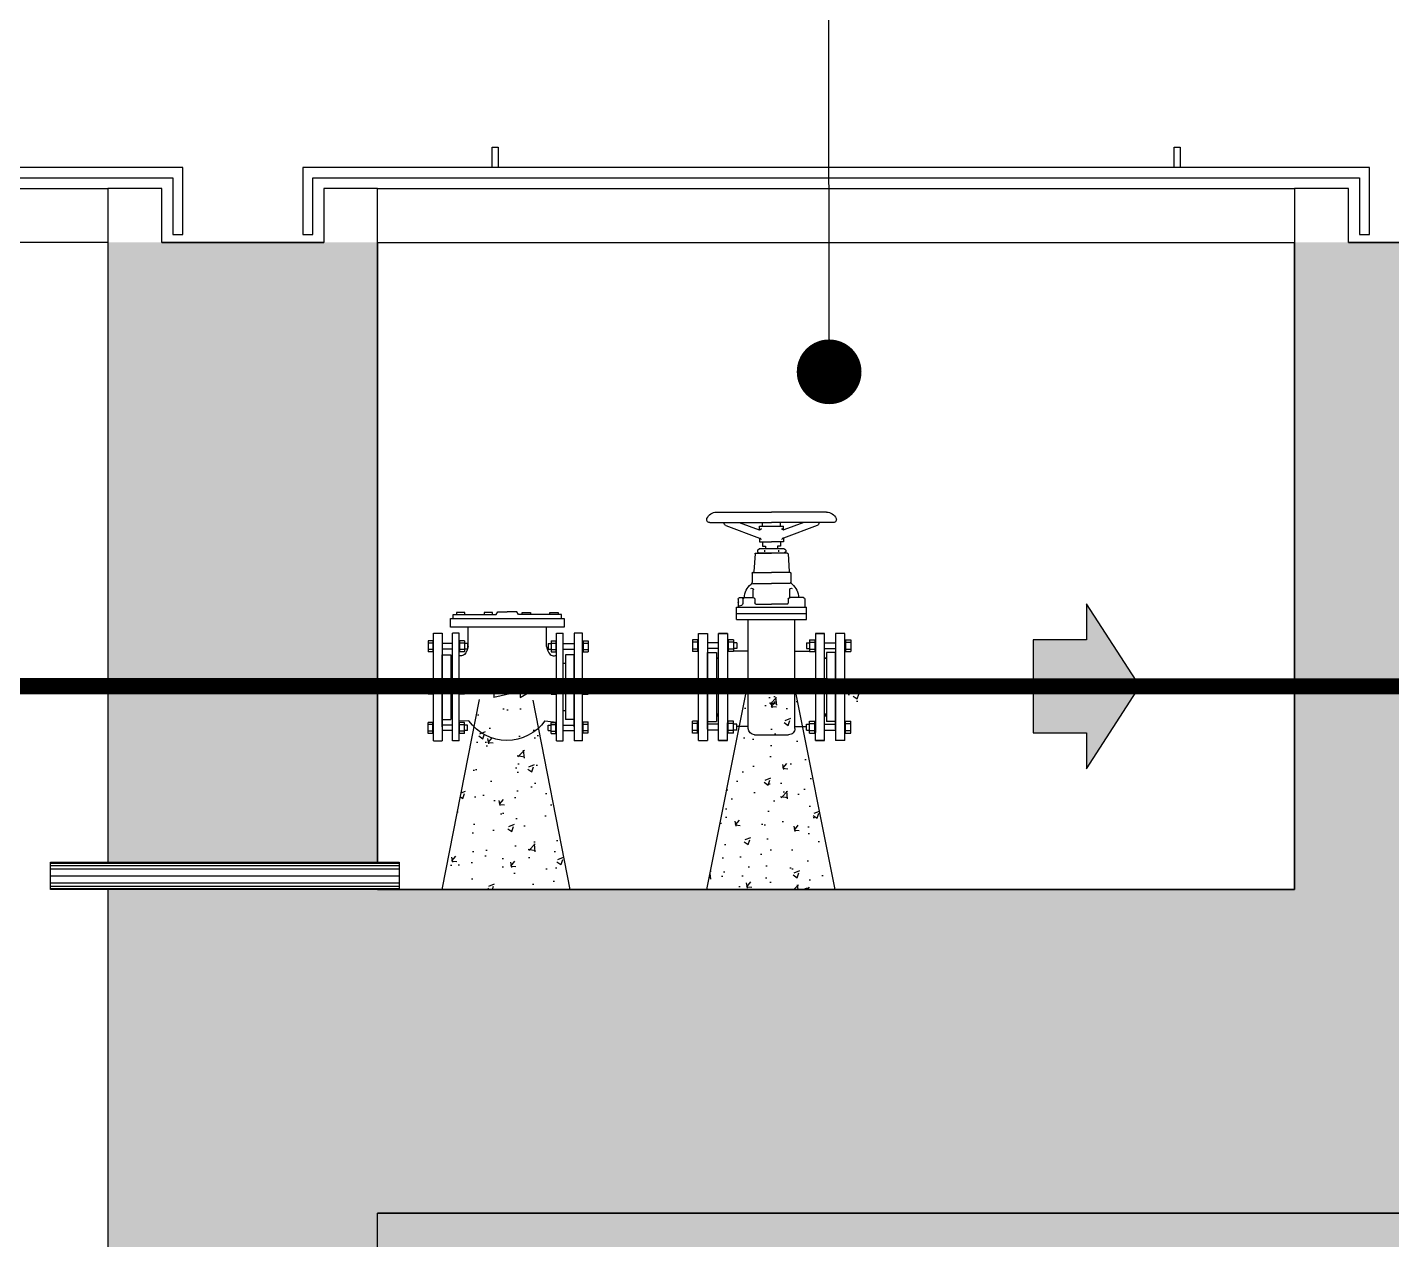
# Model space of a CAD drawing. Header units: millimetres. Extents: x 6561.5 to 6624.8, y 613.4 to 641.4.
# Drawn here: x 6607.395 to 6608.66, y 618.765 to 619.889 of the extents above; entities that cross this region are included whole.
import ezdxf

# ---------------------------------------------------------------- set-up
doc = ezdxf.new("R2010")
doc.units = ezdxf.units.MM
doc.linetypes.add('HIDDEN', pattern=[0.375, 0.25, -0.125])
for name, color, linetype in [('01-Dimensiones', 6, 'Continuous'), ('01-HATCH', 8, 'Continuous'), ('EB-paredes corte', 5, 'Continuous'), ('EB-Tapas', 7, 'Continuous'), ('EB-tuberia', 240, 'Continuous'), ('HATCH', 7, 'Continuous'), ('HATCH AMBIENTE', 70, 'Continuous'), ('INSTALACION HIDROSANITARIA', 2, 'Continuous'), ('pasos', 2, 'Continuous'), ('SectionCutEdges', 7, 'Continuous')]:
    doc.layers.add(name, color=color, linetype=linetype)
doc.styles.add('Tex40', font='romans.shx', dxfattribs={"width": 0.8, "height": 0.08})
doc.dimstyles.new('1_40', dxfattribs={"dimtxt": 0.08, "dimasz": 0.06, "dimexe": 0.06, "dimexo": 0, "dimgap": 0.025, "dimtad": 1, "dimzin": 1, "dimdsep": 46, "dimtxsty": 'Tex40', "dimblk": 'ARCHTICK', "dimcen": 0, "dimdle": 0.04, "dimclrd": 6, "dimclre": 6, "dimclrt": 4, "dimadec": 0, "dimazin": 0, "dimtfac": 1, "dimtix": 1, "dimtmove": 1, "dimatfit": 3, "dimfxl": 1, "dimtfill": 1, "dimtolj": 1, "dimtzin": 0, "dimlwd": -1, "dimlwe": -1, "dimarcsym": 0})

# ---------------------------------------------------------------- blocks, each defined once
blk = doc.blocks.new('eb-val check alz')
for p, q in [((-0.082, -0.0401), (-0.082, 0)), ((0.082, -0.0401), (0.082, 0)), ((-0.1593, -0.0282), (-0.1696, -0.0282)), ((-0.1696, -0.0282), (-0.1696, -0.0514)), ((-0.1593, -0.0282), (-0.1593, -0.0514)), ((-0.1579, -0.2382), (-0.1579, -0.0126)), ((-0.1579, -0.2382), (-0.1579, -0.0126)), ((-0.1579, -0.0126), (-0.1399, -0.0126)), ((-0.1399, -0.0126), (-0.1399, -0.2382)), ((-0.1029, -0.0126), (-0.1173, -0.0126)), ((-0.1121, -0.0126), (-0.1173, -0.0126)), ((-0.1173, -0.2381), (-0.1173, -0.0126)), ((-0.1029, -0.2381), (-0.1029, -0.0126)), ((-0.0918, -0.0283), (-0.1021, -0.0283)), ((-0.1021, -0.0283), (-0.1021, -0.0513)), ((-0.0918, -0.0283), (-0.0918, -0.0513)), ((0.0898, -0.0283), (0.1001, -0.0283)), ((0.0898, -0.0283), (0.0898, -0.0513)), ((0.1001, -0.0283), (0.1001, -0.0513)), ((0.1009, -0.0126), (0.1153, -0.0126)), ((0.1009, -0.2382), (0.1009, -0.0126)), ((0.1101, -0.0126), (0.1153, -0.0126)), ((0.1153, -0.2382), (0.1153, -0.0126)), ((0.1367, -0.0126), (0.1367, -0.2382)), ((0.1546, -0.0126), (0.1367, -0.0126)), ((0.1546, -0.2382), (0.1546, -0.0126)), ((0.1546, -0.2382), (0.1546, -0.0126)), ((0.156, -0.0282), (0.1664, -0.0282)), ((0.156, -0.0282), (0.156, -0.0514)), ((0.1664, -0.0282), (0.1664, -0.0514)), ((-0.1593, -0.0331), (-0.1696, -0.0331)), ((-0.1593, -0.0466), (-0.1696, -0.0466)), ((-0.1593, -0.0514), (-0.1696, -0.0514)), ((-0.1579, -0.034), (-0.1593, -0.034)), ((-0.1579, -0.0456), (-0.1593, -0.0456)), ((-0.1173, -0.0341), (-0.1399, -0.0341)), ((-0.1173, -0.0456), (-0.1399, -0.0456)), ((-0.1021, -0.034), (-0.1029, -0.034)), ((-0.1021, -0.0455), (-0.1029, -0.0455)), ((-0.0918, -0.0332), (-0.1021, -0.0332)), ((-0.0918, -0.0465), (-0.1021, -0.0465)), ((-0.0918, -0.0513), (-0.1021, -0.0513)), ((-0.0856, -0.034), (-0.0918, -0.034)), ((-0.0856, -0.0455), (-0.0918, -0.0455)), ((-0.0856, -0.034), (-0.0856, -0.0455)), ((0.0837, -0.0341), (0.0837, -0.0456)), ((0.0837, -0.0341), (0.0898, -0.0341)), ((0.0837, -0.0456), (0.0898, -0.0456)), ((0.0898, -0.0332), (0.1001, -0.0332)), ((0.0898, -0.0466), (0.1001, -0.0466)), ((0.0898, -0.0513), (0.1001, -0.0513)), ((0.1001, -0.0341), (0.1009, -0.0341)), ((0.1001, -0.0456), (0.1009, -0.0456)), ((0.1153, -0.0341), (0.1367, -0.0341)), ((0.1153, -0.0456), (0.1367, -0.0456)), ((0.1546, -0.034), (0.156, -0.034)), ((0.1546, -0.0456), (0.156, -0.0456)), ((0.156, -0.0331), (0.1664, -0.0331)), ((0.156, -0.0466), (0.1664, -0.0466)), ((0.156, -0.0514), (0.1664, -0.0514)), ((-0.1399, -0.2085), (-0.1399, -0.0577)), ((-0.1399, -0.2085), (-0.1399, -0.0577)), ((-0.1399, -0.0577), (-0.122, -0.0577)), ((-0.122, -0.0577), (-0.122, -0.1931)), ((-0.122, -0.0756), (-0.1173, -0.0756)), ((-0.0988, -0.06), (-0.1029, -0.0585)), ((0.0988, -0.06), (0.1009, -0.0592)), ((0.1188, -0.0635), (0.1153, -0.0635)), ((0.1188, -0.0577), (0.1188, -0.1931)), ((0.1367, -0.0577), (0.1188, -0.0577)), ((0.1367, -0.2085), (0.1367, -0.0577)), ((0.1367, -0.2085), (0.1367, -0.0577)), ((-0.0573, -0.1297), (-0.027, -0.1122)), ((-0.027, -0.1247), (0.0283, -0.1122)), ((-0.027, -0.1122), (-0.027, -0.1247)), ((0.0283, -0.1122), (0.0283, -0.1473)), ((-0.1591, -0.1174), (-0.1695, -0.1174)), ((-0.1695, -0.1174), (-0.1695, -0.1406)), ((-0.1591, -0.1223), (-0.1695, -0.1223)), ((-0.1591, -0.1358), (-0.1695, -0.1358)), ((-0.1591, -0.1406), (-0.1695, -0.1406)), ((-0.1591, -0.1174), (-0.1591, -0.1406)), ((-0.1577, -0.1232), (-0.1591, -0.1232)), ((-0.1577, -0.1348), (-0.1591, -0.1348)), ((-0.1186, -0.1233), (-0.1399, -0.1233)), ((-0.1173, -0.1348), (-0.1399, -0.1348)), ((-0.1021, -0.1232), (-0.1029, -0.1232)), ((-0.1021, -0.1347), (-0.1029, -0.1347)), ((-0.1021, -0.1405), (-0.1021, -0.1175)), ((-0.0918, -0.1175), (-0.1021, -0.1175)), ((-0.0918, -0.1223), (-0.1021, -0.1223)), ((-0.0918, -0.1356), (-0.1021, -0.1356)), ((-0.0918, -0.1405), (-0.1021, -0.1405)), ((-0.0918, -0.1405), (-0.0918, -0.1175)), ((-0.0856, -0.1232), (-0.0918, -0.1232)), ((-0.0856, -0.1347), (-0.0918, -0.1347)), ((-0.0856, -0.1347), (-0.0856, -0.1232)), ((-0.027, -0.1473), (-0.0573, -0.1297)), ((-0.027, -0.1348), (0.0283, -0.1473)), ((-0.027, -0.1348), (-0.027, -0.1473)), ((0.0837, -0.1233), (0.0898, -0.1233)), ((0.0837, -0.1348), (0.0837, -0.1233)), ((0.0837, -0.1348), (0.0898, -0.1348)), ((0.0898, -0.1405), (0.0898, -0.1175)), ((0.0898, -0.1175), (0.1001, -0.1175)), ((0.0898, -0.1223), (0.1001, -0.1223)), ((0.0898, -0.1356), (0.1001, -0.1356)), ((0.0898, -0.1405), (0.1001, -0.1405)), ((0.1001, -0.1405), (0.1001, -0.1175)), ((0.1001, -0.1233), (0.1009, -0.1233)), ((0.1001, -0.1348), (0.1009, -0.1348)), ((0.1153, -0.1233), (0.1367, -0.1233)), ((0.1153, -0.1348), (0.1367, -0.1348)), ((0.1545, -0.1232), (0.1559, -0.1232)), ((0.1545, -0.1348), (0.1559, -0.1348)), ((0.1559, -0.1174), (0.1662, -0.1174)), ((0.1559, -0.1174), (0.1559, -0.1406)), ((0.1559, -0.1224), (0.1662, -0.1224)), ((0.1559, -0.1358), (0.1662, -0.1358)), ((0.1559, -0.1406), (0.1662, -0.1406)), ((0.1662, -0.1174), (0.1662, -0.1406)), ((-0.1593, -0.1985), (-0.1696, -0.1985)), ((-0.1696, -0.2216), (-0.1696, -0.1985)), ((-0.1593, -0.2216), (-0.1593, -0.1985)), ((-0.1399, -0.1931), (-0.122, -0.1931)), ((-0.122, -0.1751), (-0.1173, -0.1751)), ((-0.0788, -0.1965), (-0.1029, -0.1988)), ((-0.0918, -0.1994), (-0.1021, -0.1994)), ((-0.1021, -0.2225), (-0.1021, -0.1994)), ((-0.0918, -0.2225), (-0.0918, -0.1994)), ((0.0809, -0.1965), (0.1009, -0.1972)), ((0.0898, -0.1995), (0.1001, -0.1995)), ((0.0898, -0.2225), (0.0898, -0.1995)), ((0.1001, -0.2225), (0.1001, -0.1995)), ((0.1188, -0.1873), (0.1153, -0.1873)), ((0.1367, -0.1931), (0.1188, -0.1931)), ((0.156, -0.1994), (0.1664, -0.1994)), ((0.156, -0.2226), (0.156, -0.1994)), ((0.1664, -0.2226), (0.1664, -0.1994)), ((-0.1593, -0.2033), (-0.1696, -0.2033)), ((-0.1593, -0.2167), (-0.1696, -0.2167)), ((-0.1593, -0.2216), (-0.1696, -0.2216)), ((-0.1579, -0.2043), (-0.1593, -0.2043)), ((-0.1579, -0.2158), (-0.1593, -0.2158)), ((-0.1173, -0.2052), (-0.1399, -0.2052)), ((-0.1173, -0.2167), (-0.1399, -0.2167)), ((-0.1021, -0.2052), (-0.1029, -0.2052)), ((-0.1021, -0.2167), (-0.1029, -0.2167)), ((-0.0918, -0.2042), (-0.1021, -0.2042)), ((-0.0918, -0.2176), (-0.1021, -0.2176)), ((-0.0918, -0.2225), (-0.1021, -0.2225)), ((-0.0856, -0.2052), (-0.0918, -0.2052)), ((-0.0856, -0.2167), (-0.0918, -0.2167)), ((-0.0856, -0.2167), (-0.0856, -0.2052)), ((0.0837, -0.2167), (0.0837, -0.2052)), ((0.0837, -0.2052), (0.0898, -0.2052)), ((0.0837, -0.2167), (0.0898, -0.2167)), ((0.0898, -0.2043), (0.1001, -0.2043)), ((0.0898, -0.2176), (0.1001, -0.2176)), ((0.0898, -0.2225), (0.1001, -0.2225)), ((0.1001, -0.2052), (0.1009, -0.2052)), ((0.1001, -0.2167), (0.1009, -0.2167)), ((0.1153, -0.2052), (0.1367, -0.2052)), ((0.1153, -0.2167), (0.1367, -0.2167)), ((0.1546, -0.2052), (0.156, -0.2052)), ((0.1546, -0.2168), (0.156, -0.2168)), ((0.156, -0.2042), (0.1664, -0.2042)), ((0.156, -0.2176), (0.1664, -0.2176)), ((0.156, -0.2226), (0.1664, -0.2226)), ((-0.1579, -0.2382), (-0.1399, -0.2382)), ((-0.1029, -0.2381), (-0.1173, -0.2381)), ((-0.1121, -0.2381), (-0.1173, -0.2381)), ((0.1009, -0.2382), (0.1153, -0.2382)), ((0.1101, -0.2382), (0.1153, -0.2382)), ((0.1546, -0.2382), (0.1367, -0.2382))]:
    blk.add_line(p, q)
for points in [[(-0.1136, 0.0183), (-0.1136, 0.0268), (-0.0233, 0.0268), (-0.0201, 0.0325), (0, 0.0325)], [(0.1136, 0.0183), (0.1136, 0.0268), (0.0233, 0.0268), (0.0201, 0.0325), (0, 0.0325)], [(-0.1191, 0), (0.1191, 0), (0.1191, 0.0183), (-0.1191, 0.0183), (-0.1191, 0)]]:
    blk.add_lwpolyline(points)
for points in [[(-0.1069, 0.0268), (-0.0895, 0.0268), (-0.0895, 0.0311), (-0.1069, 0.0311)], [(-0.0488, 0.0268), (-0.0314, 0.0268), (-0.0314, 0.0311), (-0.0488, 0.0311)], [(0.0488, 0.0268), (0.0314, 0.0268), (0.0314, 0.0311), (0.0488, 0.0311)], [(0.1069, 0.0268), (0.0895, 0.0268), (0.0895, 0.0311), (0.1069, 0.0311)]]:
    blk.add_lwpolyline(points, close=True)
blk.add_arc((0.001, -0.1392), 0.0982, 215.6288, 324.3712)
for points in [[(-0.082, -0.0401), (-0.0839, -0.0467), (-0.0868, -0.0572), (-0.0953, -0.0597), (-0.0988, -0.06)], [(0.082, -0.0401), (0.0839, -0.0467), (0.0868, -0.0572), (0.0953, -0.0597), (0.0988, -0.06)]]:
    blk.add_open_spline(points, degree=3, knots=[0, 0, 0, 0, 0.01361144, 0.02157182, 0.02157182, 0.02157182, 0.02157182])
blk = doc.blocks.new('eb-val compuerta alz')
for p, q in [((-0.1079, 0.4366), (0, 0.4366)), ((0.1079, 0.4366), (0, 0.4366)), ((-0.1213, 0.4162), (0, 0.4162)), ((-0.0933, 0.4162), (-0.0933, 0.4159)), ((-0.0895, 0.4104), (-0.0233, 0.3858)), ((-0.0632, 0.4162), (-0.0243, 0.4018)), ((0.0233, 0.4089), (-0.0233, 0.4089)), ((-0.0233, 0.4016), (-0.0233, 0.4089)), ((-0.0175, 0.4089), (-0.0175, 0.4162)), ((0.1213, 0.4162), (0, 0.4162)), ((0.0175, 0.4089), (0.0175, 0.4162)), ((0.0895, 0.4104), (0.0233, 0.3858)), ((0.0233, 0.4016), (0.0233, 0.4089)), ((0.0632, 0.4162), (0.0243, 0.4018)), ((0.0933, 0.4162), (0.0933, 0.4159)), ((-0.0233, 0.3858), (-0.0233, 0.3783)), ((-0.0233, 0.3858), (-0.0223, 0.3855)), ((-0.0233, 0.3783), (0, 0.3783)), ((-0.0175, 0.3783), (-0.0175, 0.3696)), ((0.0233, 0.3783), (0, 0.3783)), ((0.0175, 0.3783), (0.0175, 0.3696)), ((0.0233, 0.3858), (0.0223, 0.3855)), ((0.0233, 0.3858), (0.0233, 0.3783)), ((-0.0323, 0.3551), (-0.0349, 0.3199)), ((-0.0309, 0.3564), (0, 0.3564)), ((-0.0278, 0.3623), (-0.0241, 0.3644)), ((-0.0278, 0.3623), (-0.0278, 0.3586)), ((-0.0278, 0.3586), (-0.0241, 0.3564)), ((-0.0241, 0.3644), (0.0241, 0.3644)), ((-0.0241, 0.3564), (0.0241, 0.3564)), ((-0.0175, 0.3696), (-0.0117, 0.3696)), ((-0.0139, 0.3622), (-0.0139, 0.3586)), ((-0.0117, 0.3696), (-0.0117, 0.3644)), ((0.0309, 0.3564), (0, 0.3564)), ((0.0117, 0.3696), (0.0117, 0.3644)), ((0.0175, 0.3696), (0.0117, 0.3696)), ((0.0139, 0.3622), (0.0139, 0.3586)), ((0.0278, 0.3623), (0.0241, 0.3644)), ((0.0278, 0.3586), (0.0241, 0.3564)), ((0.0278, 0.3623), (0.0278, 0.3586)), ((0.0323, 0.3551), (0.0349, 0.3199)), ((-0.0379, 0.3171), (-0.0379, 0.2996)), ((-0.0372, 0.2966), (0, 0.2966)), ((-0.0365, 0.3185), (0, 0.3185)), ((0.0365, 0.3185), (0, 0.3185)), ((0.0372, 0.2966), (0, 0.2966)), ((0.0379, 0.3171), (0.0379, 0.2996)), ((-0.0627, 0.2689), (-0.0532, 0.2689)), ((-0.0532, 0.2689), (-0.0357, 0.2689)), ((-0.0357, 0.2689), (-0.0357, 0.2844)), ((0.0357, 0.2689), (0.0357, 0.2844)), ((0.0627, 0.2689), (0.0357, 0.2689)), ((-0.0687, 0.2263), (-0.0687, 0.25)), ((0.0687, 0.25), (-0.0687, 0.25)), ((-0.0328, 0.266), (-0.0328, 0.2587)), ((-0.0299, 0.2558), (0, 0.2558)), ((0.0299, 0.2558), (0, 0.2558)), ((0.0328, 0.266), (0.0328, 0.2587)), ((0.0561, 0.266), (0.0561, 0.2572)), ((0.0636, 0.2528), (0.0582, 0.2544)), ((0.0656, 0.266), (0.0656, 0.25)), ((0.0687, 0.2263), (0.0687, 0.25)), ((0.0687, 0.2381), (-0.0687, 0.2381)), ((0.0687, 0.2263), (-0.0687, 0.2263)), ((-0.0458, 0.0123), (-0.0458, 0.2263)), ((0.0459, 0.0123), (0.0459, 0.2263)), ((-0.1435, -0.0112), (-0.1435, 0.1988)), ((-0.1435, -0.0112), (-0.1435, 0.1988)), ((-0.1435, 0.1988), (-0.1255, 0.1988)), ((-0.1255, 0.1988), (-0.1255, -0.0112)), ((-0.1041, -0.0112), (-0.1041, 0.1988)), ((-0.1041, 0.1988), (-0.0862, 0.1988)), ((-0.1003, 0.1988), (-0.1041, 0.1988)), ((-0.0862, 0.1988), (-0.1041, 0.1988)), ((-0.1003, 0.1988), (-0.1041, 0.1988)), ((-0.0862, 0.1988), (-0.0862, 0.0042)), ((0.0862, 0.1988), (0.0862, 0.0042)), ((0.1041, 0.1988), (0.0862, 0.1988)), ((0.0862, 0.1988), (0.1041, 0.1988)), ((0.1003, 0.1988), (0.1041, 0.1988)), ((0.1003, 0.1988), (0.1041, 0.1988)), ((0.1041, -0.0112), (0.1041, 0.1988)), ((0.1255, 0.1988), (0.1255, -0.0112)), ((0.1435, 0.1988), (0.1255, 0.1988)), ((0.1435, -0.0112), (0.1435, 0.1988)), ((0.1435, -0.0112), (0.1435, 0.1988)), ((-0.1449, 0.1863), (-0.1552, 0.1863)), ((-0.1552, 0.1863), (-0.1552, 0.1631)), ((-0.1449, 0.1813), (-0.1552, 0.1813)), ((-0.1449, 0.1679), (-0.1552, 0.1679)), ((-0.1449, 0.1631), (-0.1552, 0.1631)), ((-0.1449, 0.1863), (-0.1449, 0.1631)), ((-0.1435, 0.1805), (-0.1449, 0.1805)), ((-0.1435, 0.1689), (-0.1449, 0.1689)), ((-0.1041, 0.1805), (-0.1255, 0.1805)), ((-0.1041, 0.1689), (-0.1255, 0.1689)), ((-0.1255, 0.0108), (-0.1255, 0.1616)), ((-0.1255, 0.0108), (-0.1255, 0.1616)), ((-0.0849, 0.1805), (-0.0862, 0.1805)), ((-0.0849, 0.1689), (-0.0862, 0.1689)), ((-0.0849, 0.1863), (-0.0849, 0.1631)), ((-0.0745, 0.1863), (-0.0849, 0.1863)), ((-0.0745, 0.1813), (-0.0849, 0.1813)), ((-0.0745, 0.1679), (-0.0849, 0.1679)), ((-0.0745, 0.1631), (-0.0849, 0.1631)), ((-0.0745, 0.1863), (-0.0745, 0.1631)), ((-0.0683, 0.1805), (-0.0745, 0.1805)), ((-0.0683, 0.1689), (-0.0745, 0.1689)), ((-0.0458, 0.1642), (-0.0745, 0.1642)), ((-0.0683, 0.1805), (-0.0683, 0.1689)), ((0.0459, 0.1642), (0.0745, 0.1642)), ((0.0683, 0.1805), (0.0745, 0.1805)), ((0.0683, 0.1805), (0.0683, 0.1689)), ((0.0683, 0.1689), (0.0745, 0.1689)), ((0.0745, 0.1863), (0.0745, 0.1631)), ((0.0745, 0.1863), (0.0849, 0.1863)), ((0.0745, 0.1813), (0.0849, 0.1813)), ((0.0745, 0.1679), (0.0849, 0.1679)), ((0.0745, 0.1631), (0.0849, 0.1631)), ((0.0849, 0.1863), (0.0849, 0.1631)), ((0.0849, 0.1805), (0.0862, 0.1805)), ((0.0849, 0.1689), (0.0862, 0.1689)), ((0.1041, 0.1805), (0.1255, 0.1805)), ((0.1041, 0.1689), (0.1255, 0.1689)), ((0.1255, 0.0108), (0.1255, 0.1616)), ((0.1255, 0.0108), (0.1255, 0.1616)), ((0.1435, 0.1805), (0.1449, 0.1805)), ((0.1435, 0.1689), (0.1449, 0.1689)), ((0.1449, 0.1863), (0.1552, 0.1863)), ((0.1449, 0.1863), (0.1449, 0.1631)), ((0.1449, 0.1813), (0.1552, 0.1813)), ((0.1449, 0.1679), (0.1552, 0.1679)), ((0.1449, 0.1631), (0.1552, 0.1631)), ((0.1552, 0.1863), (0.1552, 0.1631)), ((-0.1447, 0.1064), (-0.155, 0.1064)), ((-0.155, 0.1064), (-0.155, 0.0832)), ((-0.1447, 0.1015), (-0.155, 0.1015)), ((-0.1447, 0.0881), (-0.155, 0.0881)), ((-0.1447, 0.0832), (-0.155, 0.0832)), ((-0.1447, 0.1064), (-0.1447, 0.0832)), ((-0.1433, 0.1006), (-0.1447, 0.1006)), ((-0.1433, 0.089), (-0.1447, 0.089)), ((-0.0849, 0.1011), (-0.0862, 0.1011)), ((-0.0849, 0.0895), (-0.0862, 0.0895)), ((-0.0849, 0.1069), (-0.0849, 0.0837)), ((-0.0745, 0.1069), (-0.0849, 0.1069)), ((-0.0745, 0.1019), (-0.0849, 0.1019)), ((-0.0745, 0.0885), (-0.0849, 0.0885)), ((-0.0745, 0.0837), (-0.0849, 0.0837)), ((-0.0745, 0.1069), (-0.0745, 0.0837)), ((-0.0683, 0.1011), (-0.0745, 0.1011)), ((-0.0683, 0.0895), (-0.0745, 0.0895)), ((-0.0683, 0.1011), (-0.0683, 0.0895)), ((0.0687, 0.1011), (0.0749, 0.1011)), ((0.0687, 0.1011), (0.0687, 0.0895)), ((0.0687, 0.0895), (0.0749, 0.0895)), ((0.0749, 0.1069), (0.0749, 0.0837)), ((0.0749, 0.1069), (0.0853, 0.1069)), ((0.0749, 0.1019), (0.0853, 0.1019)), ((0.0749, 0.0885), (0.0853, 0.0885)), ((0.0749, 0.0837), (0.0853, 0.0837)), ((0.0853, 0.1069), (0.0853, 0.0837)), ((0.0853, 0.1011), (0.0866, 0.1011)), ((0.0853, 0.0895), (0.0866, 0.0895)), ((0.1433, 0.1006), (0.1447, 0.1006)), ((0.1433, 0.089), (0.1447, 0.089)), ((0.1447, 0.1064), (0.155, 0.1064)), ((0.1447, 0.1064), (0.1447, 0.0832)), ((0.1447, 0.1015), (0.155, 0.1015)), ((0.1447, 0.0881), (0.155, 0.0881)), ((0.1447, 0.0832), (0.155, 0.0832)), ((0.155, 0.1064), (0.155, 0.0832)), ((-0.1449, 0.0266), (-0.1552, 0.0266)), ((-0.1552, 0.0034), (-0.1552, 0.0266)), ((-0.1449, 0.0218), (-0.1552, 0.0218)), ((-0.1449, 0.0083), (-0.1552, 0.0083)), ((-0.1449, 0.0034), (-0.1552, 0.0034)), ((-0.1449, 0.0034), (-0.1449, 0.0266)), ((-0.1435, 0.0208), (-0.1449, 0.0208)), ((-0.1435, 0.0092), (-0.1449, 0.0092)), ((-0.0849, 0.0208), (-0.0862, 0.0208)), ((-0.0849, 0.0092), (-0.0862, 0.0092)), ((-0.0849, 0.0034), (-0.0849, 0.0266)), ((-0.0745, 0.0266), (-0.0849, 0.0266)), ((-0.0745, 0.0218), (-0.0849, 0.0218)), ((-0.0745, 0.0083), (-0.0849, 0.0083)), ((-0.0745, 0.0034), (-0.0849, 0.0034)), ((-0.0745, 0.0034), (-0.0745, 0.0266)), ((-0.0683, 0.0208), (-0.0745, 0.0208)), ((-0.0683, 0.0092), (-0.0745, 0.0092)), ((-0.0683, 0.0092), (-0.0683, 0.0208)), ((-0.0458, 0.0164), (-0.0683, 0.0164)), ((0.0335, 0), (-0.0335, 0)), ((0.0459, 0.0164), (0.0683, 0.0164)), ((0.0683, 0.0208), (0.0745, 0.0208)), ((0.0683, 0.0092), (0.0683, 0.0208)), ((0.0683, 0.0092), (0.0745, 0.0092)), ((0.0745, 0.0034), (0.0745, 0.0266)), ((0.0745, 0.0266), (0.0849, 0.0266)), ((0.0745, 0.0218), (0.0849, 0.0218)), ((0.0745, 0.0083), (0.0849, 0.0083)), ((0.0745, 0.0034), (0.0849, 0.0034)), ((0.0849, 0.0034), (0.0849, 0.0266)), ((0.0849, 0.0208), (0.0862, 0.0208)), ((0.0849, 0.0092), (0.0862, 0.0092)), ((0.1435, 0.0208), (0.1449, 0.0208)), ((0.1435, 0.0092), (0.1449, 0.0092)), ((0.1449, 0.0266), (0.1552, 0.0266)), ((0.1449, 0.0034), (0.1449, 0.0266)), ((0.1449, 0.0218), (0.1552, 0.0218)), ((0.1449, 0.0083), (0.1552, 0.0083)), ((0.1449, 0.0034), (0.1552, 0.0034)), ((0.1552, 0.0034), (0.1552, 0.0266)), ((-0.1435, -0.0112), (-0.1255, -0.0112)), ((-0.1041, -0.0112), (-0.0862, -0.0112)), ((-0.1003, -0.0112), (-0.1041, -0.0112)), ((-0.0862, -0.0112), (-0.1041, -0.0112)), ((-0.1003, -0.0112), (-0.1041, -0.0112)), ((0.1041, -0.0112), (0.0862, -0.0112)), ((0.0862, -0.0112), (0.1041, -0.0112)), ((0.1003, -0.0112), (0.1041, -0.0112)), ((0.1003, -0.0112), (0.1041, -0.0112)), ((0.1435, -0.0112), (0.1255, -0.0112))]:
    blk.add_line(p, q)
at = {"linetype": 'Continuous'}
for p, q in [((-0.0862, 0.1887), (-0.0862, 0.1662)), ((0.0862, 0.1887), (0.0862, 0.1662)), ((-0.0862, 0.1093), (-0.0862, 0.0868)), ((0.0866, 0.1093), (0.0866, 0.0868)), ((-0.0862, 0.0009), (-0.0862, 0.0235)), ((-0.0862, -0.0112), (-0.0862, 0.0146)), ((0.0862, 0.0009), (0.0862, 0.0235)), ((0.0862, -0.0112), (0.0862, 0.0146))]:
    blk.add_line(p, q, dxfattribs=at)
at = {"ltscale": 16}
for p, q in [((-0.1255, 0.1616), (-0.1076, 0.1616)), ((-0.1076, 0.1616), (-0.1076, 0.0261)), ((0.1076, 0.1616), (0.1076, 0.0261)), ((0.1255, 0.1616), (0.1076, 0.1616)), ((-0.1255, 0.0261), (-0.1076, 0.0261)), ((0.1255, 0.0261), (0.1076, 0.0261))]:
    blk.add_line(p, q, dxfattribs=at)
at = {"ltscale": 10}
for p, q in [((-0.1041, 0.1805), (-0.1076, 0.1805)), ((-0.1041, 0.1689), (-0.1076, 0.1689)), ((0.1041, 0.1805), (0.1076, 0.1805)), ((0.1041, 0.1689), (0.1076, 0.1689)), ((-0.104, 0.1006), (-0.1074, 0.1006)), ((-0.104, 0.1006), (-0.1074, 0.1006)), ((-0.104, 0.089), (-0.1074, 0.089)), ((-0.104, 0.089), (-0.1074, 0.089)), ((0.104, 0.1006), (0.1074, 0.1006)), ((0.104, 0.1006), (0.1074, 0.1006)), ((0.104, 0.089), (0.1074, 0.089)), ((0.104, 0.089), (0.1074, 0.089)), ((-0.1041, 0.0208), (-0.1255, 0.0208)), ((-0.1041, 0.0092), (-0.1255, 0.0092)), ((-0.1041, 0.0208), (-0.1076, 0.0208)), ((-0.1041, 0.0092), (-0.1076, 0.0092)), ((0.1041, 0.0208), (0.1076, 0.0208)), ((0.1041, 0.0208), (0.1255, 0.0208)), ((0.1041, 0.0092), (0.1076, 0.0092)), ((0.1041, 0.0092), (0.1255, 0.0092))]:
    blk.add_line(p, q, dxfattribs=at)
at = {"ltscale": 0.3}
for p, q in [((-0.1041, 0.1503), (-0.1076, 0.1503)), ((-0.1076, 0.1503), (-0.1041, 0.1503)), ((-0.1041, 0.1503), (-0.1076, 0.1503)), ((-0.1076, 0.1503), (-0.1041, 0.1503)), ((0.1041, 0.1503), (0.1076, 0.1503)), ((0.1041, 0.1503), (0.1076, 0.1503)), ((0.1076, 0.1503), (0.1041, 0.1503)), ((-0.1041, 0.0403), (-0.1076, 0.0403)), ((-0.1076, 0.0403), (-0.1041, 0.0403)), ((-0.1041, 0.0403), (-0.1076, 0.0403)), ((-0.1076, 0.0403), (-0.1041, 0.0403)), ((-0.1041, 0.0374), (-0.1076, 0.0374)), ((-0.1076, 0.0374), (-0.1041, 0.0374)), ((0.1041, 0.0403), (0.1076, 0.0403)), ((0.1041, 0.0403), (0.1076, 0.0403)), ((0.1076, 0.0403), (0.1041, 0.0403)), ((0.1041, 0.0374), (0.1076, 0.0374)), ((0.1076, 0.0374), (0.1041, 0.0374))]:
    blk.add_line(p, q, dxfattribs=at)
blk.add_lwpolyline([(-0.0656, 0.266), (-0.0656, 0.25)])
for centre, radius, start, end in [((-0.1079, 0.4162), 0.0204, 90, 156.4218), ((0.1079, 0.4162), 0.0204, 23.5782, 90), ((-0.1213, 0.4221), 0.00583, 156.4218, 270), ((-0.0875, 0.4159), 0.00583, 180, 249.6236), ((-0.0233, 0.4045), 0.00292, 249.6236, 270), ((-0.0233, 0.4045), 0.00292, 270, 0), ((0.0233, 0.4045), 0.00292, 180, 270), ((0.0233, 0.4045), 0.00292, 270, 290.3764), ((0.0875, 0.4159), 0.00583, 290.3764, 0), ((0.1213, 0.4221), 0.00583, 270, 23.5782), ((-0.0233, 0.3827), 0.00292, 0, 69.6236), ((0.0233, 0.3827), 0.00292, 110.3764, 180), ((-0.0309, 0.355), 0.00146, 90, 175.8404), ((0.0309, 0.355), 0.00146, 4.1596, 90), ((-0.0187, 0.2679), 0.0346, 128.3594, 178.3289), ((-0.0438, 0.2996), 0.00583, 308.3594, 0), ((-0.0365, 0.3171), 0.00146, 87.9943, 180), ((-0.0364, 0.32), 0.00146, 267.9943, 355.8404), ((0.0364, 0.32), 0.00146, 184.1596, 272.0057), ((0.0365, 0.3171), 0.00146, 0, 92.0057), ((0.0438, 0.2996), 0.00583, 180, 231.6406), ((0.0187, 0.2679), 0.0346, 1.6711, 51.6406), ((-0.0627, 0.266), 0.00292, 90, 180), ((-0.0386, 0.2844), 0.00292, 0, 131.2084), ((-0.0357, 0.266), 0.00292, 0, 90), ((0.0357, 0.266), 0.00292, 90, 180), ((0.0386, 0.2844), 0.00292, 48.7916, 180), ((0.0532, 0.266), 0.00292, 0, 90), ((0.0627, 0.266), 0.00292, 0, 90), ((-0.0299, 0.2587), 0.00292, 180, 270), ((0.0299, 0.2587), 0.00292, 270, 0), ((0.0591, 0.2572), 0.00292, 180, 252.8973), ((0.0627, 0.2588), 0.00292, 0, 72.8973), ((-0.0335, 0.0123), 0.0123, 180.0931, 270.0931), ((0.0335, 0.0123), 0.0123, 269.9069, 359.9069)]:
    blk.add_arc(centre, radius, start, end)
blk = doc.blocks.new('DIRECCION DEL PROCESO')
at = {"layer": 'HATCH', "lineweight": 0}
blk.add_hatch(color=132, dxfattribs=at).paths.add_polyline_path([(0.163, 0.1422), (0.163, 0.2516), (0, 0), (0.163, -0.2516), (0.163, -0.1422), (0.3261, -0.1422), (0.3261, 0.1422)])
at = {"layer": 'INSTALACION HIDROSANITARIA', "color": 2}
blk.add_lwpolyline([(0.3261, 0.1422), (0.163, 0.1422), (0.163, 0.2516), (0, 0), (0.163, -0.2516), (0.163, -0.1422), (0.3261, -0.1422)], close=True, dxfattribs=at)
blk = doc.blocks.new('*U418')
at = {"layer": 'HATCH AMBIENTE', "color": 253, "xscale": -0.3035172526489677, "yscale": 0.3035172526489677, "zscale": 0.3035172526489677}
blk.add_blockref('DIRECCION DEL PROCESO', (0.0495, 0), dxfattribs=at)
blk = doc.blocks.new('*U419')
at = {"layer": '01-Dimensiones', "color": 0, "linetype": 'ByBlock', "lineweight": -2, "transparency": 16777216}
blk.add_blockref('*U418', (0, 0), dxfattribs=at)
blk = doc.blocks.new('*U365')
at = {"layer": '01-Dimensiones'}
blk.add_blockref('*U419', (0, 0), dxfattribs=at)
blk = doc.blocks.new('*U366')
at = {"color": 0, "linetype": 'ByBlock', "lineweight": -2, "transparency": 16777216}
blk.add_blockref('*U365', (0, 0), dxfattribs=at)
blk = doc.blocks.new('_ArchTick')
at = {"color": 0, "linetype": 'ByBlock', "const_width": 0.15}
blk.add_lwpolyline([(-0.5, -0.5), (0.5, 0.5)], dxfattribs=at)

msp = doc.modelspace()

# ---------------------------------------------------------------- hatches: boundary and pattern name
at = {"layer": '01-HATCH'}
h = msp.add_hatch(dxfattribs=at)
h.set_pattern_fill('GRAVEL', color=256, scale=0.01, angle=45)
h.set_pattern_definition([(273.0127875, (-0.05029, 0.30892), (0.17960512221, -3.053287081176), [0.034172144, -3.383048364]), (229.969741, (-0.048493, 0.274796), (1.97565633555, 2.334866600857), [0.058640472, -5.805404889]), (177.5104471, (-0.08621, 0.229895), (3.771707570918, -0.179605120973), [0.041348152, -4.093472279]), (312.273689, (-0.111355, 0.114947), (-3.412497325611, 3.771707571206), [0.053400452, -5.286643743]), (337.83365418, (-0.075434, 0.075434), (-3.053287081207, 1.257235856843), [0.05236337, -5.183980775]), (42.273689, (-0.026941, 0.055678), (-3.771707571206, -3.412497325611), [0.053400452, -5.286643743]), (82.69424047, (0.012572, 0.091599), (-0.538815367026, -4.130917815723), [0.070619366, -6.991311531]), (117.25532837, (0.021553, 0.161645), (-2.694076835875, 5.20854855045), [0.066671952, -6.60052566]), (166.42956562, (-0.00898, 0.220914), (-3.771707570927, 0.898025611778), [0.0535813, -5.30455457]), (220.2363583, (-0.061066, 0.233487), (2.15526146934, 1.796051223875), [0.061171328, -2.997393695]), (267.3974378, (-0.107763, 0.1939735), (-0.179605122277, -4.130917815698), [0.079107792, -7.831677251]), (183.81407483, (0.06825, 0.29096), (-2.33486659149, -0.17960512226), [0.027000454, -2.673056582]), (216.4692344, (0.041309, 0.289164), (2.694076835976, 1.975656347106), [0.051368198, -5.0854639]), (270, (0, 0.25863), (0.1796051224, -0.1796051224), [0.035920934, -0.323289311]), (248.1985905, (-0.034125, 0.26761), (0.53881536735, 1.25723585691), [0.019344132, -1.915062237]), (336.8014095, (-0.04131, 0.24965), (-0.7184204897, 0.3592102448), [0.027356562, -1.340475299]), (75.9637565, (-0.016164, 0.238875), (0.17960512245, 0.8980256121), [0.044431966, -1.436629815]), (206.5650512, (-0.00539, 0.28198), (0.5388153673, 0.17960512245), [0.032128714, -0.771089812]), (61.38954033, (-0.14548, 0.14548), (1.25723585695, 2.334866591478), [0.0450088, -4.455882667]), (115.34617594, (-0.123928, 0.184993), (1.25723585686, -2.694076836363), [0.037759894, -3.738221568]), (338.1985905, (-0.04131, 0.3179), (-1.25723585691, 0.53881536735), [0.03868801, -1.895718359]), (28.61045967, (-0.005388, 0.303533), (-2.33486659139, -1.257235857113), [0.0450088, -4.455882667]), (24.4439548, (-0.034125, 0.034125), (-1.25723585695, -0.53881536726), [0.04340352, -2.126773431]), (339.7751406, (0.005388, 0.052085), (-2.873681959325, 1.077630732973), [0.036367212, -3.600359338]), (111.8014095, (0.140092, 0.140092), (-0.53881536734, 1.25723585692), [0.03868801, -1.895718359]), (62.35402464, (0.125724, 0.176013), (-1.616446101595, -3.053287081268), [0.042578274, -4.215237598]), (114.4439548, (0.052085, 0.052085), (0.53881536726, -1.25723585695), [0.02170176, -2.148475191]), (146.3099325, (0.129316, 0.129316), (-0.8980256121, 0.53881536726), [0.01295146, -1.282199496]), (210.9637565, (0.11854, 0.1365), (0.7184204897, 0.35921024484), [0.05236337, -0.994905459]), (231.00900596, (0.073638, 0.109559), (1.61644610169, 1.97565634672), [0.0485267, -4.804136486]), (348.6900675, (0, 0.22271), (-0.5388153673, 0.1796051224), [0.036632388, -0.879177636]), (38.15722659, (0.035921, 0.215526), (3.412497325865, 2.6940768365), [0.063955676, -6.3316009065]), (105.9453959, (0.08621, 0.25504), (0.53881536723, -1.97565634664), [0.026150824, -2.588939232]), (135, (0.07903, 0.28018), (-0.359210245, 0), [0.01524, -0.23876]), (165.25643716, (0.064658, 0.111355), (1.9756563466, -0.5388153674), [0.035286696, -3.493394077]), (93.0127875, (0.030533, 0.120335), (-0.1796051222, 3.053287081177), [0.068344288, -3.34887622]), (45, (0.02694, 0.18859), (0, 0.359210245), [0.06604, -0.18796]), (10.3048465, (0.073638, 0.235283), (3.05328708087, 0.538815368916), [0.040160956, -3.975931672]), (299.0546041, (0.11315, 0.242467), (0.53881536728, -0.8980256121), [0.036982908, -1.812165004]), (252.64597536, (0.131112, 0.210138), (-1.616446102156, -5.208548550107), [0.06021451, -5.961246442]), (220.42607874, (0.113151, 0.152664), (-2.5144717139, -2.155261469057), [0.063702946, -6.306584646])])
h.paths.add_polyline_path([(6602.038, 619.6895), (6601.6867, 619.6895), (6601.5438, 614.0497), (6624.6726, 614.0497), (6624.8155, 619.6395), (6623.4269, 619.6396), (6623.4268, 618.4395), (6623.7268, 618.4395), (6623.7268, 618.1395), (6609.9768, 618.1394), (6609.9768, 618.4395), (6610.2768, 618.4395), (6610.2768, 619.6395), (6608.7701, 619.6395), (6608.7701, 618.7895), (6607.7201, 618.7895), (6607.7201, 614.8895), (6608.0201, 614.8895), (6608.0201, 614.5895), (6605.7201, 614.5895), (6605.7201, 614.8895), (6606.0201, 614.8895), (6606.0201, 615.8925), (6605.1201, 615.8925), (6605.1201, 619.6895), (6602.938, 619.6895), (6603.138, 619.6895), (6601.838, 619.6895)])
h = msp.add_hatch(dxfattribs=at)
h.set_pattern_fill('AR-CONC', color=256, scale=0.001, angle=180)
h.set_pattern_definition([(230.000002, (5998.61346, 463.79524), (-0.18218467, 0.015939078), [0.01905, -0.20955]), (175.000002, (5998.61346, 463.79524), (0.03524343, -0.191056844), [0.01524, -0.167640584]), (280.451447, (5998.59827, 463.79657), (-0.14694124, -0.17511776), [0.01619001, -0.178090245]), (226.184202, (5998.61346, 463.74444), (-0.27107904, 0.04204232), [0.028575, -0.314325]), (276.63556, (5998.59087, 463.74794), (-0.23740412, -0.24742613), [0.02428502, -0.26713561]), (171.184154, (5998.61346, 463.74444), (-0.23740412, -0.24742613), [0.02285997, -0.25145973]), (201.000002, (5998.58806, 463.75714), (-0.151614395, 0.102265192), [0.01905, -0.20955]), (146.000002, (5998.58806, 463.75714), (-0.06180202, -0.18418797), [0.01524, -0.16764]), (251.451447, (5998.57542, 463.76566), (-0.213416416, -0.08192278), [0.01619001, -0.17808994]), (217.500002, (5998.613456, 463.79524), (-0.0030886, -0.084555039), [0, -0.165608, 0, -0.17018, 0, -0.168275]), (187.500002, (5998.61346, 463.79524), (-0.066819658, -0.100180578), [0, -0.097028, 0, -0.161798, 0, -0.064135]), (147.500002, (5998.6701, 463.79524), (-0.1355905954, 0.0057287385), [0, -0.0635, 0, -0.19812, 0, -0.26289]), (137.500002, (5998.6955, 463.79524), (-0.14812918, -0.025426497), [0, -0.08255, 0, -0.131572, 0, -0.18669])])
h.paths.add_polyline_path([(6607.4701, 614.8895), (6607.7201, 614.8895), (6607.7201, 618.7895), (6608.7701, 618.7895), (6608.7701, 619.6895), (6608.5701, 619.6895), (6608.5701, 619.0895), (6607.7201, 619.0895), (6607.7201, 619.6895), (6607.4701, 619.6895)])
at = {"layer": 'EB-paredes corte'}
h = msp.add_hatch(dxfattribs=at)
h.set_pattern_fill('AR-CONC', color=252, scale=0.0003, style=0)
h.set_pattern_definition([(50, (4015.008395, -860.919276), (0.0546554007, -0.00478172566), [0.005715, -0.062865]), (355, (4015.008395, -860.919276), (-0.0105730264, 0.0573170536), [0.004572, -0.0502921753]), (100.4514447, (4015.01295, -860.919675), (0.0440823741, 0.0525353256), [0.0048570026, -0.0534270734]), (46.1842, (4015.008395, -860.904036), (0.0813237123, -0.0126126984), [0.0085725, -0.0942975]), (96.6355576, (4015.01517, -860.90509), (0.0712212402, 0.0742278374), [0.007285507, -0.0801406824]), (351.1841512, (4015.008395, -860.90404), (0.0712212402, 0.0742278374), [0.0068579901, -0.0754379196]), (21, (4015.016015, -860.907846), (0.0454843174, -0.03067955946), [0.005715, -0.062865]), (326, (4015.016015, -860.907846), (0.0185406085, 0.0552563898), [0.004572, -0.050292]), (71.451445, (4015.019806, -860.910403), (0.0640249258, 0.0245768307), [0.0048570026, -0.0534269813]), (37.5, (4015.008395, -860.919276), (0.00092658098, 0.02536651166), [0, -0.0496824, 0, -0.051054, 0, -0.0504825]), (7.5, (4015.008395, -860.919276), (0.02004589875, 0.03005417245), [0, -0.0291084, 0, -0.0485394, 0, -0.0192405]), (327.5, (4014.991403, -860.919276), (0.04067717855, -0.0017186232), [0, -0.01905, 0, -0.059436, 0, -0.078867]), (317.5, (4014.983783, -860.919276), (0.0444387544, 0.0076279473), [0, -0.024765, 0, -0.0394716, 0, -0.056007])])
edge = h.paths.add_edge_path()
edge.add_arc((6607.8401, 619.3263), 0.0657, 247.0828, 291.6589, ccw=False)
edge.add_line((6607.8145, 619.2658), (6607.7799, 619.0895))
edge.add_line((6607.7799, 619.0895), (6607.8987, 619.0895))
edge.add_line((6607.8987, 619.0895), (6607.8643, 619.2652))
edge = h.paths.add_edge_path()
edge.add_line((6608.1081, 619.2707), (6608.1921, 619.2707))
edge.add_line((6608.1921, 619.2707), (6608.1921, 619.2693))
edge.add_arc((6608.1863, 619.2688), 0.00584, 264.3914, 364.6194, ccw=False)
edge.add_line((6608.1857, 619.263), (6608.1546, 619.2629))
edge.add_arc((6608.1546, 619.2688), 0.00584, 180.0883, 270.107, ccw=False)
edge.add_line((6608.1487, 619.2688), (6608.1487, 619.2707))
edge.add_line((6608.1487, 619.2707), (6608.0613, 619.2707))
edge.add_line((6608.0613, 619.2707), (6608.0253, 619.0895))
edge.add_line((6608.0253, 619.0895), (6608.1441, 619.0895))
edge.add_line((6608.1441, 619.0895), (6608.1081, 619.2707))

# ---------------------------------------------------------------- linework, layer by layer
for points in [[(6607.5201, 619.6895), (6607.5201, 619.7395), (6607.4701, 619.7395), (6607.4701, 619.6895)], [(6607.7201, 619.6895), (6607.7201, 619.7395), (6607.6701, 619.7395), (6607.6701, 619.6895)], [(6608.6201, 619.6895), (6608.6201, 619.7395), (6608.5701, 619.7395), (6608.5701, 619.6895)], [(6607.4701, 619.6895), (6606.7701, 619.6895)], [(6607.4701, 619.6895), (6607.4701, 614.8895)], [(6607.6701, 619.6895), (6607.5201, 619.6895)], [(6607.7201, 619.6895), (6608.5701, 619.6895)], [(6607.7201, 614.8895), (6607.7201, 618.7895), (6608.7701, 618.7895), (6608.7701, 619.6895), (6608.6201, 619.6895)], [(6608.5701, 619.6895), (6608.5701, 619.0895), (6607.7201, 619.0895), (6607.7201, 619.6895)], [(6608.0253, 619.0895), (6608.1451, 619.0895)]]:
    msp.add_lwpolyline(points)
at = {"layer": '01-Dimensiones', "color": 8}
for points in [[(6606.7701, 619.7395), (6607.4701, 619.7395)], [(6607.7201, 619.7395), (6608.5701, 619.7395)]]:
    msp.add_lwpolyline(points, dxfattribs=at)
at = {"layer": 'EB-paredes corte', "color": 4}
for p, q in [((6607.7799, 619.0895), (6607.8145, 619.2658)), ((6607.8987, 619.0895), (6607.8643, 619.2652)), ((6608.0253, 619.0895), (6608.0613, 619.2707)), ((6608.1441, 619.0895), (6608.1081, 619.2707))]:
    msp.add_line(p, q, dxfattribs=at)
at = {"layer": 'EB-Tapas', "color": 9}
for p, q in [((6607.5396, 619.759), (6606.7006, 619.759)), ((6607.5396, 619.6967), (6607.5396, 619.759)), ((6606.7101, 619.7495), (6607.5301, 619.7495)), ((6607.5301, 619.7495), (6607.5301, 619.6967)), ((6607.5301, 619.6967), (6607.5396, 619.6967))]:
    msp.add_line(p, q, dxfattribs=at)
for points in [[(6607.8319, 619.7777), (6607.8319, 619.759), (6607.8262, 619.759), (6607.8262, 619.7777)], [(6608.464, 619.7777), (6608.464, 619.759), (6608.4583, 619.759), (6608.4583, 619.7777)]]:
    msp.add_lwpolyline(points, close=True, dxfattribs=at)
msp.add_lwpolyline([(6607.6601, 619.7495), (6608.6301, 619.7495), (6608.6301, 619.6967), (6608.6396, 619.6967), (6608.6396, 619.759), (6607.6506, 619.759), (6607.6506, 619.6967), (6607.6601, 619.6967), (6607.6601, 619.7495)], dxfattribs=at)
at = {"layer": 'SectionCutEdges'}
for p, q in [((6607.5201, 619.6895), (6607.6701, 619.6895)), ((6607.7201, 619.6895), (6607.7201, 619.0895)), ((6608.5701, 619.0895), (6608.5701, 619.6895)), ((6608.6201, 619.6895), (6608.7701, 619.6895)), ((6607.7201, 619.0895), (6608.5701, 619.0895)), ((6608.7701, 618.7895), (6607.7201, 618.7895))]:
    msp.add_line(p, q, dxfattribs=at)

# ---------------------------------------------------------------- block references
at = {"xscale": -1, "rotation": 180}
msp.add_blockref('*U366', (6608.3771, 619.2779), dxfattribs=at)
at = {"layer": 'pasos', "color": 3}
for name, p, xscale, yscale, zscale in [('eb-val compuerta alz', (6608.0852, 619.233), -0.4727131973405415, 0.4727131973405415, 0.4727131973405415), ('eb-val check alz', (6607.8403, 619.3326), -0.441786576612739, 0.441786576612739, 0.441786576612739)]:
    msp.add_blockref(name, p, dxfattribs=dict(at, xscale=xscale, yscale=yscale, zscale=zscale))

# ---------------------------------------------------------------- leaders
msp.add_leader([(6608.1386, 619.5695), (6608.1378, 620.2604)], dimstyle='1_40', override={"dimtad": 0, "dimldrblk": 'Dot'})

# ---------------------------------------------------------------- next in the draw order: wipeouts: each hides what was drawn before it
at = {"color": 240}
msp.add_wipeout([(6607.7401, 619.0895), (6607.417, 619.0895), (6607.417, 619.1149), (6607.7401, 619.1149)], dxfattribs=at).dxf.layer = 'EB-tuberia'

# ---------------------------------------------------------------- next in the draw order: linework, layer by layer
at = {"color": 5, "linetype": 'HIDDEN', "ltscale": 0.9, "const_width": 0.015}
msp.add_lwpolyline([(6607.2867, 615.1), (6607.2862, 619.2781), (6609.1653, 619.2778), (6609.1653, 621.0055), (6609.6383, 621.0055), (6609.6378, 620.7211)], dxfattribs=at)
at = {"layer": 'EB-tuberia', "color": 8}
for p, q in [((6607.417, 619.1138), (6607.7401, 619.1138)), ((6607.417, 619.1119), (6607.7401, 619.1119)), ((6607.417, 619.1087), (6607.7401, 619.1087)), ((6607.417, 619.1022), (6607.7401, 619.1022)), ((6607.417, 619.0957), (6607.7401, 619.0957)), ((6607.417, 619.0925), (6607.7401, 619.0925)), ((6607.417, 619.0906), (6607.7401, 619.0906))]:
    msp.add_line(p, q, dxfattribs=at)
at = {"layer": 'EB-tuberia', "color": 240}
msp.add_lwpolyline([(6607.417, 619.1149), (6607.7401, 619.1149), (6607.7401, 619.0895), (6607.417, 619.0895), (6607.417, 619.1149)], dxfattribs=at)

doc.saveas('drawing.dxf')
